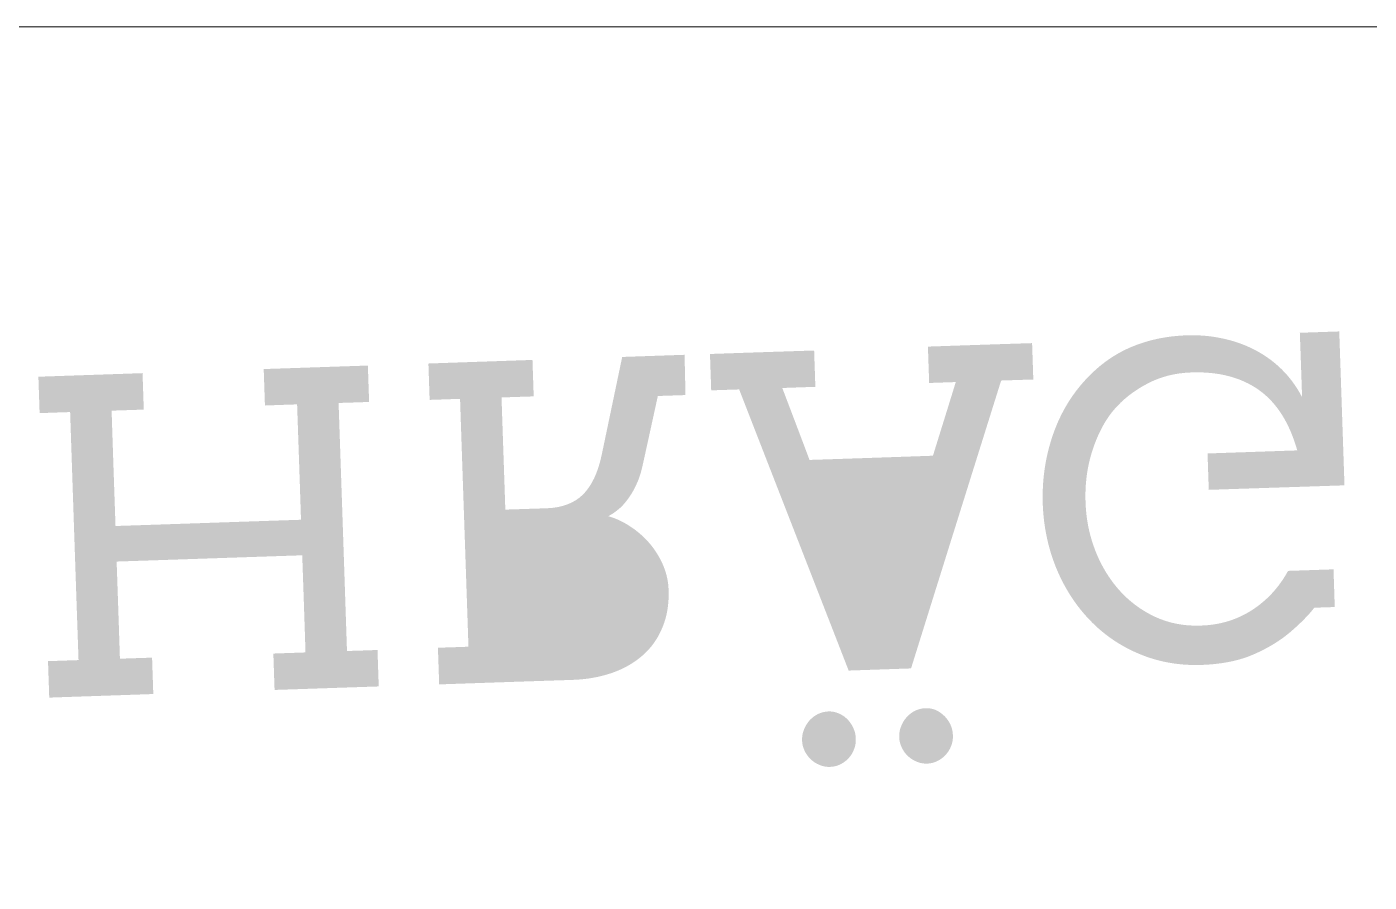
# Model space of a CAD drawing. Header units: inches. Extents: x 0 to 41, y 0 to 128.
# Drawn here: x 16.51 to 29.61, y 120.15 to 128.5 of the extents above; entities that cross this region are included whole.
import ezdxf

# ---------------------------------------------------------------- set-up
doc = ezdxf.new("R2010")
doc.units = ezdxf.units.IN
doc.header["$MEASUREMENT"] = 0
doc.layers.add('Paper', color=7, linetype='Continuous')

msp = doc.modelspace()

# ---------------------------------------------------------------- hatches: boundary and pattern name
at = {"layer": 'Paper', "linetype": 'ByBlock', "lineweight": 0}
h = msp.add_hatch(color=0, dxfattribs=at)
h.dxf.hatch_style = 2
edge = h.paths.add_edge_path()
edge.add_spline(control_points=[(28.934, 125.514), (28.942, 125.305), (28.949, 125.096), (28.956, 124.886)], knot_values=[0.209462, 0.209462, 0.209462, 0.209462, 0.418924, 0.418924, 0.418924, 0.418924], degree=3, periodic=0)
edge.add_spline(control_points=[(28.956, 124.886), (28.9, 124.993), (28.831, 125.086), (28.75, 125.164)], knot_values=[0.115663, 0.115663, 0.115663, 0.115663, 0.231326, 0.231326, 0.231326, 0.231326], degree=3, periodic=0)
edge.add_spline(control_points=[(28.75, 125.164), (28.669, 125.242), (28.579, 125.305), (28.481, 125.354)], knot_values=[0.11032, 0.11032, 0.11032, 0.11032, 0.220641, 0.220641, 0.220641, 0.220641], degree=3, periodic=0)
edge.add_spline(control_points=[(28.481, 125.354), (28.383, 125.403), (28.278, 125.439), (28.168, 125.461)], knot_values=[0.110561, 0.110561, 0.110561, 0.110561, 0.221123, 0.221123, 0.221123, 0.221123], degree=3, periodic=0)
edge.add_spline(control_points=[(28.168, 125.461), (28.058, 125.484), (27.946, 125.493), (27.833, 125.489)], knot_values=[0.112303, 0.112303, 0.112303, 0.112303, 0.224605, 0.224605, 0.224605, 0.224605], degree=3, periodic=0)
edge.add_spline(control_points=[(27.833, 125.489), (27.629, 125.483), (27.442, 125.442), (27.272, 125.368)], knot_values=[0.192319, 0.192319, 0.192319, 0.192319, 0.384638, 0.384638, 0.384638, 0.384638], degree=3, periodic=0)
edge.add_spline(control_points=[(27.272, 125.368), (27.103, 125.294), (26.95, 125.18), (26.816, 125.027)], knot_values=[0.191647, 0.191647, 0.191647, 0.191647, 0.383295, 0.383295, 0.383295, 0.383295], degree=3, periodic=0)
edge.add_spline(control_points=[(26.816, 125.027), (26.681, 124.873), (26.58, 124.694), (26.513, 124.487)], knot_values=[0.207657, 0.207657, 0.207657, 0.207657, 0.415314, 0.415314, 0.415314, 0.415314], degree=3, periodic=0)
edge.add_spline(control_points=[(26.513, 124.487), (26.446, 124.281), (26.417, 124.067), (26.424, 123.845)], knot_values=[0.217175, 0.217175, 0.217175, 0.217175, 0.434349, 0.434349, 0.434349, 0.434349], degree=3, periodic=0)
edge.add_spline(control_points=[(26.424, 123.845), (26.432, 123.622), (26.476, 123.413), (26.556, 123.217)], knot_values=[0.215184, 0.215184, 0.215184, 0.215184, 0.430368, 0.430368, 0.430368, 0.430368], degree=3, periodic=0)
edge.add_spline(control_points=[(26.556, 123.217), (26.637, 123.021), (26.746, 122.852), (26.884, 122.709)], knot_values=[0.202694, 0.202694, 0.202694, 0.202694, 0.405388, 0.405388, 0.405388, 0.405388], degree=3, periodic=0)
edge.add_spline(control_points=[(26.884, 122.709), (27.021, 122.566), (27.184, 122.455), (27.37, 122.378)], knot_values=[0.197642, 0.197642, 0.197642, 0.197642, 0.395283, 0.395283, 0.395283, 0.395283], degree=3, periodic=0)
edge.add_spline(control_points=[(27.37, 122.378), (27.557, 122.3), (27.758, 122.265), (27.973, 122.272)], knot_values=[0.205447, 0.205447, 0.205447, 0.205447, 0.410894, 0.410894, 0.410894, 0.410894], degree=3, periodic=0)
edge.add_spline(control_points=[(27.973, 122.272), (28.171, 122.279), (28.341, 122.313), (28.481, 122.374)], knot_values=[0.173875, 0.173875, 0.173875, 0.173875, 0.347751, 0.347751, 0.347751, 0.347751], degree=3, periodic=0)
edge.add_spline(control_points=[(28.481, 122.374), (28.622, 122.435), (28.741, 122.508), (28.84, 122.592)], knot_values=[0.140413, 0.140413, 0.140413, 0.140413, 0.280826, 0.280826, 0.280826, 0.280826], degree=3, periodic=0)
edge.add_spline(control_points=[(28.84, 122.592), (28.938, 122.676), (29.017, 122.755), (29.075, 122.83)], knot_values=[0.111801, 0.111801, 0.111801, 0.111801, 0.223601, 0.223601, 0.223601, 0.223601], degree=3, periodic=0)
edge.add_spline(control_points=[(29.075, 122.83), (29.142, 122.833), (29.208, 122.835), (29.275, 122.837)], knot_values=[0.066835, 0.066835, 0.066835, 0.066835, 0.13367, 0.13367, 0.13367, 0.13367], degree=3, periodic=0)
edge.add_spline(control_points=[(29.275, 122.837), (29.271, 122.96), (29.267, 123.082), (29.263, 123.205)], knot_values=[0.122645, 0.122645, 0.122645, 0.122645, 0.245291, 0.245291, 0.245291, 0.245291], degree=3, periodic=0)
edge.add_spline(control_points=[(29.263, 123.205), (29.115, 123.2), (28.967, 123.195), (28.819, 123.19)], knot_values=[0.148139, 0.148139, 0.148139, 0.148139, 0.296278, 0.296278, 0.296278, 0.296278], degree=3, periodic=0)
edge.add_spline(control_points=[(28.819, 123.19), (28.732, 123.03), (28.614, 122.902), (28.465, 122.806)], knot_values=[0.176064, 0.176064, 0.176064, 0.176064, 0.352128, 0.352128, 0.352128, 0.352128], degree=3, periodic=0)
edge.add_spline(control_points=[(28.465, 122.806), (28.315, 122.71), (28.147, 122.66), (27.958, 122.656)], knot_values=[0.178474, 0.178474, 0.178474, 0.178474, 0.356949, 0.356949, 0.356949, 0.356949], degree=3, periodic=0)
edge.add_spline(control_points=[(27.958, 122.656), (27.799, 122.651), (27.653, 122.68), (27.518, 122.743)], knot_values=[0.150676, 0.150676, 0.150676, 0.150676, 0.301351, 0.301351, 0.301351, 0.301351], degree=3, periodic=0)
edge.add_spline(control_points=[(27.518, 122.743), (27.384, 122.806), (27.268, 122.893), (27.169, 123.004)], knot_values=[0.146358, 0.146358, 0.146358, 0.146358, 0.292715, 0.292715, 0.292715, 0.292715], degree=3, periodic=0)
edge.add_spline(control_points=[(27.169, 123.004), (27.071, 123.115), (26.993, 123.244), (26.936, 123.391)], knot_values=[0.151466, 0.151466, 0.151466, 0.151466, 0.302932, 0.302932, 0.302932, 0.302932], degree=3, periodic=0)
edge.add_spline(control_points=[(26.936, 123.391), (26.879, 123.538), (26.847, 123.694), (26.842, 123.859)], knot_values=[0.160034, 0.160034, 0.160034, 0.160034, 0.320067, 0.320067, 0.320067, 0.320067], degree=3, periodic=0)
edge.add_spline(control_points=[(26.842, 123.859), (26.835, 124.042), (26.859, 124.213), (26.911, 124.372)], knot_values=[0.173539, 0.173539, 0.173539, 0.173539, 0.347077, 0.347077, 0.347077, 0.347077], degree=3, periodic=0)
edge.add_spline(control_points=[(26.911, 124.372), (26.964, 124.531), (27.033, 124.661), (27.119, 124.762)], knot_values=[0.148179, 0.148179, 0.148179, 0.148179, 0.296358, 0.296358, 0.296358, 0.296358], degree=3, periodic=0)
edge.add_spline(control_points=[(27.119, 124.762), (27.205, 124.863), (27.313, 124.948), (27.443, 125.016)], knot_values=[0.137876, 0.137876, 0.137876, 0.137876, 0.275752, 0.275752, 0.275752, 0.275752], degree=3, periodic=0)
edge.add_spline(control_points=[(27.443, 125.016), (27.572, 125.085), (27.716, 125.122), (27.876, 125.127)], knot_values=[0.150515, 0.150515, 0.150515, 0.150515, 0.301031, 0.301031, 0.301031, 0.301031], degree=3, periodic=0)
edge.add_spline(control_points=[(27.876, 125.127), (28.141, 125.136), (28.36, 125.079), (28.534, 124.956)], knot_values=[0.230539, 0.230539, 0.230539, 0.230539, 0.461079, 0.461079, 0.461079, 0.461079], degree=3, periodic=0)
edge.add_spline(control_points=[(28.534, 124.956), (28.707, 124.833), (28.833, 124.636), (28.909, 124.366)], knot_values=[0.237818, 0.237818, 0.237818, 0.237818, 0.475637, 0.475637, 0.475637, 0.475637], degree=3, periodic=0)
edge.add_spline(control_points=[(28.909, 124.366), (28.617, 124.356), (28.325, 124.346), (28.033, 124.336)], knot_values=[0.292144, 0.292144, 0.292144, 0.292144, 0.584288, 0.584288, 0.584288, 0.584288], degree=3, periodic=0)
edge.add_spline(control_points=[(28.033, 124.336), (28.037, 124.218), (28.041, 124.099), (28.045, 123.981)], knot_values=[0.118511, 0.118511, 0.118511, 0.118511, 0.237023, 0.237023, 0.237023, 0.237023], degree=3, periodic=0)
edge.add_spline(control_points=[(28.045, 123.981), (28.487, 123.996), (28.928, 124.01), (29.37, 124.025)], knot_values=[0.441661, 0.441661, 0.441661, 0.441661, 0.883322, 0.883322, 0.883322, 0.883322], degree=3, periodic=0)
edge.add_spline(control_points=[(29.37, 124.025), (29.353, 124.526), (29.336, 125.027), (29.319, 125.527)], knot_values=[0.500917, 0.500917, 0.500917, 0.500917, 1.001834, 1.001834, 1.001834, 1.001834], degree=3, periodic=0)
h = msp.add_hatch(color=0, dxfattribs=at)
h.dxf.hatch_style = 2
edge = h.paths.add_edge_path()
edge.add_spline(control_points=[(20.531, 122.082), (20.966, 122.097), (21.401, 122.112), (21.835, 122.126)], knot_values=[0.434771, 0.434771, 0.434771, 0.434771, 0.869542, 0.869542, 0.869542, 0.869542], degree=3, periodic=0)
edge.add_spline(control_points=[(21.835, 122.126), (21.974, 122.131), (22.102, 122.154), (22.218, 122.194)], knot_values=[0.130284, 0.130284, 0.130284, 0.130284, 0.260569, 0.260569, 0.260569, 0.260569], degree=3, periodic=0)
edge.add_spline(control_points=[(22.218, 122.194), (22.335, 122.235), (22.435, 122.292), (22.519, 122.366)], knot_values=[0.116007, 0.116007, 0.116007, 0.116007, 0.232015, 0.232015, 0.232015, 0.232015], degree=3, periodic=0)
edge.add_spline(control_points=[(22.519, 122.366), (22.602, 122.439), (22.667, 122.53), (22.711, 122.638)], knot_values=[0.112125, 0.112125, 0.112125, 0.112125, 0.224249, 0.224249, 0.224249, 0.224249], degree=3, periodic=0)
edge.add_spline(control_points=[(22.711, 122.638), (22.756, 122.746), (22.776, 122.868), (22.771, 123.006)], knot_values=[0.125273, 0.125273, 0.125273, 0.125273, 0.250547, 0.250547, 0.250547, 0.250547], degree=3, periodic=0)
edge.add_spline(control_points=[(22.771, 123.006), (22.769, 123.084), (22.752, 123.161), (22.721, 123.237)], knot_values=[0.079209, 0.079209, 0.079209, 0.079209, 0.158417, 0.158417, 0.158417, 0.158417], degree=3, periodic=0)
edge.add_spline(control_points=[(22.721, 123.237), (22.69, 123.312), (22.648, 123.382), (22.596, 123.446)], knot_values=[0.081422, 0.081422, 0.081422, 0.081422, 0.162844, 0.162844, 0.162844, 0.162844], degree=3, periodic=0)
edge.add_spline(control_points=[(22.596, 123.446), (22.544, 123.509), (22.482, 123.566), (22.411, 123.614)], knot_values=[0.08359, 0.08359, 0.08359, 0.08359, 0.167181, 0.167181, 0.167181, 0.167181], degree=3, periodic=0)
edge.add_spline(control_points=[(22.411, 123.614), (22.341, 123.663), (22.264, 123.7), (22.182, 123.724)], knot_values=[0.085096, 0.085096, 0.085096, 0.085096, 0.170192, 0.170192, 0.170192, 0.170192], degree=3, periodic=0)
edge.add_spline(control_points=[(22.182, 123.724), (22.216, 123.741), (22.25, 123.764), (22.284, 123.793)], knot_values=[0.041127, 0.041127, 0.041127, 0.041127, 0.082254, 0.082254, 0.082254, 0.082254], degree=3, periodic=0)
edge.add_spline(control_points=[(22.284, 123.793), (22.319, 123.822), (22.35, 123.858), (22.38, 123.9)], knot_values=[0.047873, 0.047873, 0.047873, 0.047873, 0.095747, 0.095747, 0.095747, 0.095747], degree=3, periodic=0)
edge.add_spline(control_points=[(22.38, 123.9), (22.41, 123.941), (22.436, 123.988), (22.46, 124.041)], knot_values=[0.054206, 0.054206, 0.054206, 0.054206, 0.108412, 0.108412, 0.108412, 0.108412], degree=3, periodic=0)
edge.add_spline(control_points=[(22.46, 124.041), (22.484, 124.093), (22.502, 124.15), (22.515, 124.209)], knot_values=[0.05918, 0.05918, 0.05918, 0.05918, 0.11836, 0.11836, 0.11836, 0.11836], degree=3, periodic=0)
edge.add_spline(control_points=[(22.515, 124.209), (22.566, 124.439), (22.616, 124.668), (22.666, 124.897)], knot_values=[0.234627, 0.234627, 0.234627, 0.234627, 0.469254, 0.469254, 0.469254, 0.469254], degree=3, periodic=0)
edge.add_spline(control_points=[(22.666, 124.897), (22.756, 124.9), (22.846, 124.903), (22.936, 124.906)], knot_values=[0.090262, 0.090262, 0.090262, 0.090262, 0.180523, 0.180523, 0.180523, 0.180523], degree=3, periodic=0)
edge.add_spline(control_points=[(22.936, 124.906), (22.933, 125.037), (22.93, 125.168), (22.927, 125.299)], knot_values=[0.130921, 0.130921, 0.130921, 0.130921, 0.261842, 0.261842, 0.261842, 0.261842], degree=3, periodic=0)
edge.add_spline(control_points=[(22.927, 125.299), (22.724, 125.292), (22.521, 125.285), (22.318, 125.278)], knot_values=[0.203261, 0.203261, 0.203261, 0.203261, 0.406521, 0.406521, 0.406521, 0.406521], degree=3, periodic=0)
edge.add_spline(control_points=[(22.318, 125.278), (22.251, 124.958), (22.184, 124.638), (22.117, 124.318)], knot_values=[0.327041, 0.327041, 0.327041, 0.327041, 0.654082, 0.654082, 0.654082, 0.654082], degree=3, periodic=0)
edge.add_spline(control_points=[(22.117, 124.318), (22.08, 124.146), (22.019, 124.018), (21.934, 123.934)], knot_values=[0.143573, 0.143573, 0.143573, 0.143573, 0.287146, 0.287146, 0.287146, 0.287146], degree=3, periodic=0)
edge.add_spline(control_points=[(21.934, 123.934), (21.849, 123.851), (21.731, 123.806), (21.58, 123.801)], knot_values=[0.129222, 0.129222, 0.129222, 0.129222, 0.258444, 0.258444, 0.258444, 0.258444], degree=3, periodic=0)
edge.add_spline(control_points=[(21.58, 123.801), (21.446, 123.797), (21.311, 123.792), (21.177, 123.788)], knot_values=[0.134359, 0.134359, 0.134359, 0.134359, 0.268717, 0.268717, 0.268717, 0.268717], degree=3, periodic=0)
edge.add_spline(control_points=[(21.177, 123.788), (21.165, 124.153), (21.152, 124.518), (21.14, 124.883)], knot_values=[0.36518, 0.36518, 0.36518, 0.36518, 0.73036, 0.73036, 0.73036, 0.73036], degree=3, periodic=0)
edge.add_spline(control_points=[(21.14, 124.883), (21.245, 124.886), (21.349, 124.89), (21.454, 124.893)], knot_values=[0.104731, 0.104731, 0.104731, 0.104731, 0.209462, 0.209462, 0.209462, 0.209462], degree=3, periodic=0)
edge.add_spline(control_points=[(21.454, 124.893), (21.45, 125.012), (21.446, 125.13), (21.442, 125.249)], knot_values=[0.118511, 0.118511, 0.118511, 0.118511, 0.237023, 0.237023, 0.237023, 0.237023], degree=3, periodic=0)
edge.add_spline(control_points=[(21.442, 125.249), (21.103, 125.237), (20.764, 125.226), (20.426, 125.214)], knot_values=[0.338997, 0.338997, 0.338997, 0.338997, 0.677995, 0.677995, 0.677995, 0.677995], degree=3, periodic=0)
edge.add_spline(control_points=[(20.426, 125.214), (20.43, 125.096), (20.434, 124.977), (20.438, 124.859)], knot_values=[0.118511, 0.118511, 0.118511, 0.118511, 0.237023, 0.237023, 0.237023, 0.237023], degree=3, periodic=0)
edge.add_spline(control_points=[(20.438, 124.859), (20.537, 124.862), (20.636, 124.866), (20.735, 124.869)], knot_values=[0.099219, 0.099219, 0.099219, 0.099219, 0.198437, 0.198437, 0.198437, 0.198437], degree=3, periodic=0)
edge.add_spline(control_points=[(20.735, 124.869), (20.762, 124.062), (20.79, 123.256), (20.817, 122.45)], knot_values=[0.806841, 0.806841, 0.806841, 0.806841, 1.613683, 1.613683, 1.613683, 1.613683], degree=3, periodic=0)
edge.add_spline(control_points=[(20.817, 122.45), (20.718, 122.446), (20.619, 122.443), (20.519, 122.44)], knot_values=[0.099219, 0.099219, 0.099219, 0.099219, 0.198437, 0.198437, 0.198437, 0.198437], degree=3, periodic=0)
h = msp.add_hatch(color=0, dxfattribs=at)
h.dxf.hatch_style = 2
edge = h.paths.add_edge_path()
edge.add_spline(control_points=[(25.315, 125.024), (25.402, 125.027), (25.489, 125.03), (25.575, 125.033)], knot_values=[0.086816, 0.086816, 0.086816, 0.086816, 0.173633, 0.173633, 0.173633, 0.173633], degree=3, periodic=0)
edge.add_spline(control_points=[(25.575, 125.033), (25.501, 124.793), (25.426, 124.553), (25.352, 124.314)], knot_values=[0.25103, 0.25103, 0.25103, 0.25103, 0.50206, 0.50206, 0.50206, 0.50206], degree=3, periodic=0)
edge.add_spline(control_points=[(25.352, 124.314), (24.95, 124.3), (24.549, 124.286), (24.147, 124.273)], knot_values=[0.401698, 0.401698, 0.401698, 0.401698, 0.803396, 0.803396, 0.803396, 0.803396], degree=3, periodic=0)
edge.add_spline(control_points=[(24.147, 124.273), (24.059, 124.507), (23.97, 124.741), (23.881, 124.975)], knot_values=[0.250357, 0.250357, 0.250357, 0.250357, 0.500714, 0.500714, 0.500714, 0.500714], degree=3, periodic=0)
edge.add_spline(control_points=[(23.881, 124.975), (23.989, 124.979), (24.096, 124.983), (24.204, 124.986)], knot_values=[0.107487, 0.107487, 0.107487, 0.107487, 0.214974, 0.214974, 0.214974, 0.214974], degree=3, periodic=0)
edge.add_spline(control_points=[(24.204, 124.986), (24.2, 125.105), (24.196, 125.223), (24.192, 125.341)], knot_values=[0.118511, 0.118511, 0.118511, 0.118511, 0.237023, 0.237023, 0.237023, 0.237023], degree=3, periodic=0)
edge.add_spline(control_points=[(24.192, 125.341), (23.853, 125.33), (23.514, 125.319), (23.175, 125.307)], knot_values=[0.338997, 0.338997, 0.338997, 0.338997, 0.677995, 0.677995, 0.677995, 0.677995], degree=3, periodic=0)
edge.add_spline(control_points=[(23.175, 125.307), (23.179, 125.189), (23.183, 125.07), (23.187, 124.952)], knot_values=[0.118511, 0.118511, 0.118511, 0.118511, 0.237023, 0.237023, 0.237023, 0.237023], degree=3, periodic=0)
edge.add_spline(control_points=[(23.187, 124.952), (23.278, 124.955), (23.369, 124.958), (23.46, 124.961)], knot_values=[0.090951, 0.090951, 0.090951, 0.090951, 0.181901, 0.181901, 0.181901, 0.181901], degree=3, periodic=0)
edge.add_spline(control_points=[(23.46, 124.961), (23.816, 124.046), (24.173, 123.132), (24.529, 122.217)], knot_values=[0.981488, 0.981488, 0.981488, 0.981488, 1.962977, 1.962977, 1.962977, 1.962977], degree=3, periodic=0)
edge.add_spline(control_points=[(24.529, 122.217), (24.732, 122.224), (24.935, 122.231), (25.138, 122.238)], knot_values=[0.203261, 0.203261, 0.203261, 0.203261, 0.406521, 0.406521, 0.406521, 0.406521], degree=3, periodic=0)
edge.add_spline(control_points=[(25.138, 122.238), (25.431, 123.175), (25.724, 124.111), (26.018, 125.048)], knot_values=[0.98126, 0.98126, 0.98126, 0.98126, 1.96252, 1.96252, 1.96252, 1.96252], degree=3, periodic=0)
edge.add_spline(control_points=[(26.018, 125.048), (26.122, 125.051), (26.227, 125.055), (26.332, 125.058)], knot_values=[0.104731, 0.104731, 0.104731, 0.104731, 0.209462, 0.209462, 0.209462, 0.209462], degree=3, periodic=0)
edge.add_spline(control_points=[(26.332, 125.058), (26.328, 125.177), (26.324, 125.295), (26.32, 125.413)], knot_values=[0.118511, 0.118511, 0.118511, 0.118511, 0.237023, 0.237023, 0.237023, 0.237023], degree=3, periodic=0)
edge.add_spline(control_points=[(26.32, 125.413), (25.981, 125.402), (25.642, 125.391), (25.303, 125.379)], knot_values=[0.338997, 0.338997, 0.338997, 0.338997, 0.677995, 0.677995, 0.677995, 0.677995], degree=3, periodic=0)
h = msp.add_hatch(color=0, dxfattribs=at)
h.dxf.hatch_style = 2
edge = h.paths.add_edge_path()
edge.add_spline(control_points=[(18.924, 122.028), (19.263, 122.039), (19.602, 122.051), (19.941, 122.062)], knot_values=[0.338997, 0.338997, 0.338997, 0.338997, 0.677995, 0.677995, 0.677995, 0.677995], degree=3, periodic=0)
edge.add_spline(control_points=[(19.941, 122.062), (19.937, 122.181), (19.933, 122.299), (19.929, 122.418)], knot_values=[0.118511, 0.118511, 0.118511, 0.118511, 0.237023, 0.237023, 0.237023, 0.237023], degree=3, periodic=0)
edge.add_spline(control_points=[(19.929, 122.418), (19.829, 122.414), (19.73, 122.411), (19.631, 122.408)], knot_values=[0.099219, 0.099219, 0.099219, 0.099219, 0.198437, 0.198437, 0.198437, 0.198437], degree=3, periodic=0)
edge.add_spline(control_points=[(19.631, 122.408), (19.604, 123.215), (19.577, 124.022), (19.549, 124.829)], knot_values=[0.80753, 0.80753, 0.80753, 0.80753, 1.615061, 1.615061, 1.615061, 1.615061], degree=3, periodic=0)
edge.add_spline(control_points=[(19.549, 124.829), (19.648, 124.832), (19.748, 124.835), (19.847, 124.839)], knot_values=[0.099219, 0.099219, 0.099219, 0.099219, 0.198438, 0.198438, 0.198438, 0.198438], degree=3, periodic=0)
edge.add_spline(control_points=[(19.847, 124.839), (19.843, 124.957), (19.839, 125.076), (19.835, 125.194)], knot_values=[0.118511, 0.118511, 0.118511, 0.118511, 0.237023, 0.237023, 0.237023, 0.237023], degree=3, periodic=0)
edge.add_spline(control_points=[(19.835, 125.194), (19.496, 125.183), (19.157, 125.171), (18.818, 125.16)], knot_values=[0.338997, 0.338997, 0.338997, 0.338997, 0.677995, 0.677995, 0.677995, 0.677995], degree=3, periodic=0)
edge.add_spline(control_points=[(18.818, 125.16), (18.822, 125.041), (18.826, 124.923), (18.83, 124.804)], knot_values=[0.118511, 0.118511, 0.118511, 0.118511, 0.237023, 0.237023, 0.237023, 0.237023], degree=3, periodic=0)
edge.add_spline(control_points=[(18.83, 124.804), (18.935, 124.808), (19.04, 124.812), (19.144, 124.815)], knot_values=[0.104731, 0.104731, 0.104731, 0.104731, 0.209462, 0.209462, 0.209462, 0.209462], degree=3, periodic=0)
edge.add_spline(control_points=[(19.144, 124.815), (19.157, 124.44), (19.17, 124.064), (19.182, 123.689)], knot_values=[0.375515, 0.375515, 0.375515, 0.375515, 0.751031, 0.751031, 0.751031, 0.751031], degree=3, periodic=0)
edge.add_spline(control_points=[(19.182, 123.689), (18.578, 123.669), (17.975, 123.648), (17.371, 123.628)], knot_values=[0.60427, 0.60427, 0.60427, 0.60427, 1.208539, 1.208539, 1.208539, 1.208539], degree=3, periodic=0)
edge.add_spline(control_points=[(17.371, 123.628), (17.358, 124.003), (17.345, 124.378), (17.333, 124.754)], knot_values=[0.375515, 0.375515, 0.375515, 0.375515, 0.751031, 0.751031, 0.751031, 0.751031], degree=3, periodic=0)
edge.add_spline(control_points=[(17.333, 124.754), (17.437, 124.757), (17.542, 124.761), (17.647, 124.764)], knot_values=[0.104731, 0.104731, 0.104731, 0.104731, 0.209462, 0.209462, 0.209462, 0.209462], degree=3, periodic=0)
edge.add_spline(control_points=[(17.647, 124.764), (17.643, 124.883), (17.639, 125.001), (17.635, 125.12)], knot_values=[0.118511, 0.118511, 0.118511, 0.118511, 0.237023, 0.237023, 0.237023, 0.237023], degree=3, periodic=0)
edge.add_spline(control_points=[(17.635, 125.12), (17.296, 125.108), (16.957, 125.097), (16.618, 125.085)], knot_values=[0.338997, 0.338997, 0.338997, 0.338997, 0.677995, 0.677995, 0.677995, 0.677995], degree=3, periodic=0)
edge.add_spline(control_points=[(16.618, 125.085), (16.622, 124.967), (16.626, 124.848), (16.63, 124.73)], knot_values=[0.118511, 0.118511, 0.118511, 0.118511, 0.237023, 0.237023, 0.237023, 0.237023], degree=3, periodic=0)
edge.add_spline(control_points=[(16.63, 124.73), (16.729, 124.733), (16.828, 124.737), (16.928, 124.74)], knot_values=[0.099219, 0.099219, 0.099219, 0.099219, 0.198437, 0.198437, 0.198437, 0.198437], degree=3, periodic=0)
edge.add_spline(control_points=[(16.928, 124.74), (16.955, 123.933), (16.982, 123.126), (17.01, 122.319)], knot_values=[0.80753, 0.80753, 0.80753, 0.80753, 1.615061, 1.615061, 1.615061, 1.615061], degree=3, periodic=0)
edge.add_spline(control_points=[(17.01, 122.319), (16.91, 122.316), (16.811, 122.312), (16.712, 122.309)], knot_values=[0.099219, 0.099219, 0.099219, 0.099219, 0.198438, 0.198438, 0.198438, 0.198438], degree=3, periodic=0)
edge.add_spline(control_points=[(16.712, 122.309), (16.716, 122.19), (16.72, 122.072), (16.724, 121.953)], knot_values=[0.118511, 0.118511, 0.118511, 0.118511, 0.237023, 0.237023, 0.237023, 0.237023], degree=3, periodic=0)
edge.add_spline(control_points=[(16.724, 121.953), (17.063, 121.965), (17.402, 121.976), (17.74, 121.988)], knot_values=[0.338997, 0.338997, 0.338997, 0.338997, 0.677995, 0.677995, 0.677995, 0.677995], degree=3, periodic=0)
edge.add_spline(control_points=[(17.74, 121.988), (17.736, 122.106), (17.732, 122.225), (17.728, 122.343)], knot_values=[0.118511, 0.118511, 0.118511, 0.118511, 0.237023, 0.237023, 0.237023, 0.237023], degree=3, periodic=0)
edge.add_spline(control_points=[(17.728, 122.343), (17.624, 122.34), (17.519, 122.336), (17.414, 122.333)], knot_values=[0.104731, 0.104731, 0.104731, 0.104731, 0.209462, 0.209462, 0.209462, 0.209462], degree=3, periodic=0)
edge.add_spline(control_points=[(17.414, 122.333), (17.404, 122.649), (17.393, 122.965), (17.382, 123.281)], knot_values=[0.31626, 0.31626, 0.31626, 0.31626, 0.63252, 0.63252, 0.63252, 0.63252], degree=3, periodic=0)
edge.add_spline(control_points=[(17.382, 123.281), (17.986, 123.301), (18.59, 123.322), (19.194, 123.342)], knot_values=[0.60427, 0.60427, 0.60427, 0.60427, 1.208539, 1.208539, 1.208539, 1.208539], degree=3, periodic=0)
edge.add_spline(control_points=[(19.194, 123.342), (19.205, 123.026), (19.216, 122.71), (19.226, 122.394)], knot_values=[0.31626, 0.31626, 0.31626, 0.31626, 0.63252, 0.63252, 0.63252, 0.63252], degree=3, periodic=0)
edge.add_spline(control_points=[(19.226, 122.394), (19.122, 122.39), (19.017, 122.387), (18.912, 122.383)], knot_values=[0.104731, 0.104731, 0.104731, 0.104731, 0.209462, 0.209462, 0.209462, 0.209462], degree=3, periodic=0)
h = msp.add_hatch(color=0, dxfattribs=at)
h.dxf.hatch_style = 2
h.paths.add_polyline_path([(24.276, 123.934), (25.243, 123.967), (24.803, 122.549)])
h = msp.add_hatch(color=0, dxfattribs=at)
h.dxf.hatch_style = 2
edge = h.paths.add_edge_path()
edge.add_spline(control_points=[(21.222, 122.463), (21.211, 122.792), (21.2, 123.12), (21.188, 123.449)], knot_values=[0.328662, 0.328662, 0.328662, 0.328662, 0.657324, 0.657324, 0.657324, 0.657324], degree=3, periodic=0)
edge.add_spline(control_points=[(21.188, 123.449), (21.389, 123.456), (21.589, 123.462), (21.79, 123.469)], knot_values=[0.200505, 0.200505, 0.200505, 0.200505, 0.401009, 0.401009, 0.401009, 0.401009], degree=3, periodic=0)
edge.add_spline(control_points=[(21.79, 123.469), (21.868, 123.472), (21.94, 123.464), (22.007, 123.445)], knot_values=[0.073026, 0.073026, 0.073026, 0.073026, 0.146051, 0.146051, 0.146051, 0.146051], degree=3, periodic=0)
edge.add_spline(control_points=[(22.007, 123.445), (22.073, 123.427), (22.13, 123.398), (22.179, 123.358)], knot_values=[0.064908, 0.064908, 0.064908, 0.064908, 0.129816, 0.129816, 0.129816, 0.129816], degree=3, periodic=0)
edge.add_spline(control_points=[(22.179, 123.358), (22.228, 123.319), (22.267, 123.268), (22.296, 123.208)], knot_values=[0.063927, 0.063927, 0.063927, 0.063927, 0.127854, 0.127854, 0.127854, 0.127854], degree=3, periodic=0)
edge.add_spline(control_points=[(22.296, 123.208), (22.325, 123.148), (22.341, 123.077), (22.343, 122.996)], knot_values=[0.073088, 0.073088, 0.073088, 0.073088, 0.146176, 0.146176, 0.146176, 0.146176], degree=3, periodic=0)
edge.add_spline(control_points=[(22.343, 122.996), (22.349, 122.84), (22.306, 122.717), (22.215, 122.627)], knot_values=[0.133964, 0.133964, 0.133964, 0.133964, 0.267927, 0.267927, 0.267927, 0.267927], degree=3, periodic=0)
edge.add_spline(control_points=[(22.215, 122.627), (22.124, 122.537), (21.977, 122.489), (21.773, 122.482)], knot_values=[0.158599, 0.158599, 0.158599, 0.158599, 0.317198, 0.317198, 0.317198, 0.317198], degree=3, periodic=0)
h = msp.add_hatch(color=0, dxfattribs=at)
h.dxf.hatch_style = 2
edge = h.paths.add_edge_path()
edge.add_spline(control_points=[(24.074, 121.534), (24.076, 121.498), (24.084, 121.464), (24.099, 121.433)], knot_values=[0.035128, 0.035128, 0.035128, 0.035128, 0.070255, 0.070255, 0.070255, 0.070255], degree=3, periodic=0)
edge.add_spline(control_points=[(24.099, 121.433), (24.115, 121.401), (24.135, 121.373), (24.16, 121.35)], knot_values=[0.034402, 0.034402, 0.034402, 0.034402, 0.068804, 0.068804, 0.068804, 0.068804], degree=3, periodic=0)
edge.add_spline(control_points=[(24.16, 121.35), (24.185, 121.326), (24.214, 121.308), (24.247, 121.295)], knot_values=[0.034402, 0.034402, 0.034402, 0.034402, 0.068804, 0.068804, 0.068804, 0.068804], degree=3, periodic=0)
edge.add_spline(control_points=[(24.247, 121.295), (24.28, 121.281), (24.314, 121.275), (24.35, 121.277)], knot_values=[0.035128, 0.035128, 0.035128, 0.035128, 0.070255, 0.070255, 0.070255, 0.070255], degree=3, periodic=0)
edge.add_spline(control_points=[(24.35, 121.277), (24.384, 121.278), (24.417, 121.286), (24.448, 121.302)], knot_values=[0.03412, 0.03412, 0.03412, 0.03412, 0.06824, 0.06824, 0.06824, 0.06824], degree=3, periodic=0)
edge.add_spline(control_points=[(24.448, 121.302), (24.479, 121.317), (24.506, 121.337), (24.529, 121.362)], knot_values=[0.033839, 0.033839, 0.033839, 0.033839, 0.067678, 0.067678, 0.067678, 0.067678], degree=3, periodic=0)
edge.add_spline(control_points=[(24.529, 121.362), (24.552, 121.387), (24.569, 121.416), (24.582, 121.449)], knot_values=[0.03402, 0.03402, 0.03402, 0.03402, 0.06804, 0.06804, 0.06804, 0.06804], degree=3, periodic=0)
edge.add_spline(control_points=[(24.582, 121.449), (24.595, 121.482), (24.6, 121.516), (24.599, 121.552)], knot_values=[0.035035, 0.035035, 0.035035, 0.035035, 0.07007, 0.07007, 0.07007, 0.07007], degree=3, periodic=0)
edge.add_spline(control_points=[(24.599, 121.552), (24.598, 121.589), (24.59, 121.624), (24.575, 121.656)], knot_values=[0.036046, 0.036046, 0.036046, 0.036046, 0.072093, 0.072093, 0.072093, 0.072093], degree=3, periodic=0)
edge.add_spline(control_points=[(24.575, 121.656), (24.56, 121.689), (24.54, 121.718), (24.516, 121.742)], knot_values=[0.034871, 0.034871, 0.034871, 0.034871, 0.069742, 0.069742, 0.069742, 0.069742], degree=3, periodic=0)
edge.add_spline(control_points=[(24.516, 121.742), (24.492, 121.767), (24.464, 121.786), (24.431, 121.799)], knot_values=[0.034273, 0.034273, 0.034273, 0.034273, 0.068546, 0.068546, 0.068546, 0.068546], degree=3, periodic=0)
edge.add_spline(control_points=[(24.431, 121.799), (24.399, 121.813), (24.366, 121.819), (24.332, 121.818)], knot_values=[0.03412, 0.03412, 0.03412, 0.03412, 0.06824, 0.06824, 0.06824, 0.06824], degree=3, periodic=0)
edge.add_spline(control_points=[(24.332, 121.818), (24.296, 121.817), (24.262, 121.808), (24.23, 121.793)], knot_values=[0.035128, 0.035128, 0.035128, 0.035128, 0.070255, 0.070255, 0.070255, 0.070255], degree=3, periodic=0)
edge.add_spline(control_points=[(24.23, 121.793), (24.198, 121.777), (24.171, 121.756), (24.147, 121.73)], knot_values=[0.034829, 0.034829, 0.034829, 0.034829, 0.069659, 0.069659, 0.069659, 0.069659], degree=3, periodic=0)
edge.add_spline(control_points=[(24.147, 121.73), (24.124, 121.704), (24.106, 121.674), (24.092, 121.64)], knot_values=[0.035244, 0.035244, 0.035244, 0.035244, 0.070488, 0.070488, 0.070488, 0.070488], degree=3, periodic=0)
edge.add_spline(control_points=[(24.092, 121.64), (24.079, 121.607), (24.073, 121.571), (24.074, 121.534)], knot_values=[0.036137, 0.036137, 0.036137, 0.036137, 0.072274, 0.072274, 0.072274, 0.072274], degree=3, periodic=0)
h = msp.add_hatch(color=0, dxfattribs=at)
h.dxf.hatch_style = 2
edge = h.paths.add_edge_path()
edge.add_spline(control_points=[(25.023, 121.566), (25.024, 121.53), (25.032, 121.496), (25.048, 121.465)], knot_values=[0.035128, 0.035128, 0.035128, 0.035128, 0.070255, 0.070255, 0.070255, 0.070255], degree=3, periodic=0)
edge.add_spline(control_points=[(25.048, 121.465), (25.063, 121.433), (25.083, 121.405), (25.108, 121.382)], knot_values=[0.034402, 0.034402, 0.034402, 0.034402, 0.068804, 0.068804, 0.068804, 0.068804], degree=3, periodic=0)
edge.add_spline(control_points=[(25.108, 121.382), (25.133, 121.359), (25.162, 121.34), (25.195, 121.327)], knot_values=[0.034402, 0.034402, 0.034402, 0.034402, 0.068804, 0.068804, 0.068804, 0.068804], degree=3, periodic=0)
edge.add_spline(control_points=[(25.195, 121.327), (25.228, 121.313), (25.262, 121.307), (25.298, 121.309)], knot_values=[0.035128, 0.035128, 0.035128, 0.035128, 0.070255, 0.070255, 0.070255, 0.070255], degree=3, periodic=0)
edge.add_spline(control_points=[(25.298, 121.309), (25.332, 121.31), (25.365, 121.318), (25.395, 121.334)], knot_values=[0.033791, 0.033791, 0.033791, 0.033791, 0.067583, 0.067583, 0.067583, 0.067583], degree=3, periodic=0)
edge.add_spline(control_points=[(25.395, 121.334), (25.426, 121.349), (25.453, 121.369), (25.476, 121.394)], knot_values=[0.033815, 0.033815, 0.033815, 0.033815, 0.067631, 0.067631, 0.067631, 0.067631], degree=3, periodic=0)
edge.add_spline(control_points=[(25.476, 121.394), (25.499, 121.419), (25.517, 121.448), (25.53, 121.481)], knot_values=[0.034228, 0.034228, 0.034228, 0.034228, 0.068455, 0.068455, 0.068455, 0.068455], degree=3, periodic=0)
edge.add_spline(control_points=[(25.53, 121.481), (25.543, 121.514), (25.548, 121.548), (25.547, 121.584)], knot_values=[0.035035, 0.035035, 0.035035, 0.035035, 0.07007, 0.07007, 0.07007, 0.07007], degree=3, periodic=0)
edge.add_spline(control_points=[(25.547, 121.584), (25.546, 121.621), (25.538, 121.656), (25.523, 121.689)], knot_values=[0.036046, 0.036046, 0.036046, 0.036046, 0.072093, 0.072093, 0.072093, 0.072093], degree=3, periodic=0)
edge.add_spline(control_points=[(25.523, 121.689), (25.508, 121.721), (25.488, 121.75), (25.463, 121.774)], knot_values=[0.035073, 0.035073, 0.035073, 0.035073, 0.070147, 0.070147, 0.070147, 0.070147], degree=3, periodic=0)
edge.add_spline(control_points=[(25.463, 121.774), (25.438, 121.799), (25.41, 121.818), (25.379, 121.832)], knot_values=[0.034247, 0.034247, 0.034247, 0.034247, 0.068494, 0.068494, 0.068494, 0.068494], degree=3, periodic=0)
edge.add_spline(control_points=[(25.379, 121.832), (25.347, 121.845), (25.314, 121.851), (25.28, 121.85)], knot_values=[0.033791, 0.033791, 0.033791, 0.033791, 0.067583, 0.067583, 0.067583, 0.067583], degree=3, periodic=0)
edge.add_spline(control_points=[(25.28, 121.85), (25.244, 121.849), (25.21, 121.84), (25.178, 121.825)], knot_values=[0.035128, 0.035128, 0.035128, 0.035128, 0.070255, 0.070255, 0.070255, 0.070255], degree=3, periodic=0)
edge.add_spline(control_points=[(25.178, 121.825), (25.146, 121.809), (25.119, 121.788), (25.096, 121.762)], knot_values=[0.034829, 0.034829, 0.034829, 0.034829, 0.069659, 0.069659, 0.069659, 0.069659], degree=3, periodic=0)
edge.add_spline(control_points=[(25.096, 121.762), (25.072, 121.736), (25.054, 121.706), (25.041, 121.672)], knot_values=[0.035244, 0.035244, 0.035244, 0.035244, 0.070488, 0.070488, 0.070488, 0.070488], degree=3, periodic=0)
edge.add_spline(control_points=[(25.041, 121.672), (25.027, 121.639), (25.021, 121.603), (25.023, 121.566)], knot_values=[0.036137, 0.036137, 0.036137, 0.036137, 0.072274, 0.072274, 0.072274, 0.072274], degree=3, periodic=0)

# ---------------------------------------------------------------- linework, layer by layer
at = {"layer": 'Paper', "color": 0, "linetype": 'ByBlock', "lineweight": 0}
msp.add_lwpolyline([(0, 0), (40.64, 0), (40.64, 128.5), (0, 128.5)], close=True, dxfattribs=at)

doc.saveas('drawing.dxf')
